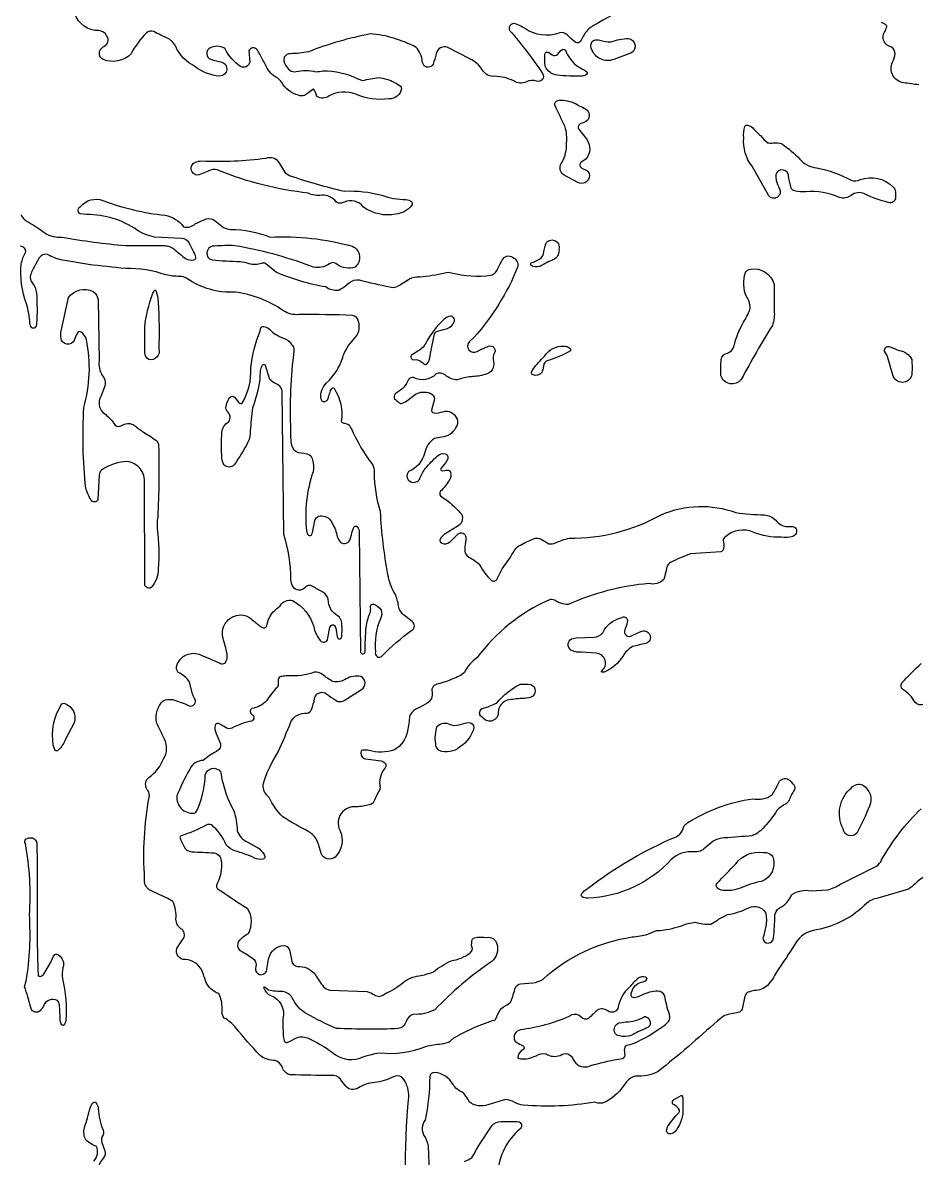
# Model space of a CAD drawing. Header units: metres. Extents: x 3.24 to 8.76, y 2.93 to 9.07.
# Drawn here: x 5.437 to 6.891, y 4.016 to 5.863 of the extents above; entities that cross this region are included whole.
import ezdxf

# ---------------------------------------------------------------- set-up
doc = ezdxf.new("R2010")
doc.units = ezdxf.units.M

msp = doc.modelspace()

# ---------------------------------------------------------------- linework, layer by layer
at = {"layer": 'Layer 1', "color": 0}
for points in [[(6.41667, 5.88538, 0.0336), (6.35992, 5.85495, 0.1106), (6.34776, 5.83891, -0.0813), (6.34249, 5.83076, -0.2896), (6.33517, 5.83184, -0.019), (6.32289, 5.84332, 0.2445), (6.31102, 5.84681, -0.2522), (6.25302, 5.85435, 0.024), (6.24124, 5.86036, 0.3478), (6.23133, 5.86034, 0.3478), (6.22906, 5.85069, -0.031), (6.2827, 5.78048, -0.3363), (6.28248, 5.77076, -0.3364), (6.27306, 5.76835, 0.1635), (6.25645, 5.76713, -0.2608), (6.23566, 5.76843, 0.1104), (6.20492, 5.776, -0.2926), (6.18468, 5.78604, 0.1646), (6.1641, 5.8043), (6.1287, 5.8229, 0.4902), (6.10962, 5.81273, -0.0213), (6.10443, 5.79558, -0.5687), (6.08865, 5.79495), (6.08681, 5.79941, 0.1819), (6.07668, 5.82305, 0.1098), (6.0019, 5.84485, 0.0475), (5.90158, 5.81577, -0.035), (5.8721, 5.8127, 0.267), (5.86215, 5.80718, 0.2648), (5.86416, 5.79424, 0.0755), (5.87125, 5.78588, 0.1976), (5.88144, 5.78379, -0.1248), (5.91361, 5.7833, 0.0296), (5.92523, 5.785, -0.1211), (5.98181, 5.77188), (5.98974, 5.76891, -0.0514), (6.01625, 5.77384, -0.1049), (6.04152, 5.766, -0.0783), (6.05145, 5.75998, -0.2318), (6.0531, 5.75623, -0.3731), (6.0327, 5.73923, -0.1279), (5.97853, 5.74669, 0.2166), (5.93511, 5.74427, -0.3207), (5.9154, 5.7432), (5.91429, 5.74674, 0.0852), (5.91063, 5.75432, 0.4321), (5.90869, 5.7546, -0.0314), (5.90017, 5.74795), (5.8953, 5.74493, -0.211), (5.88532, 5.74516, -0.1982), (5.85808, 5.76593, 0.105), (5.85151, 5.77298, -0.1814), (5.83266, 5.79257, 0.0162), (5.81865, 5.81854, 0.2829), (5.81114, 5.82236, 0.2827), (5.80435, 5.81738), (5.80602, 5.79915, -0.5159), (5.79117, 5.79185, -0.1352), (5.76612, 5.8206, 0.2596), (5.74449, 5.82316, 0.3001), (5.73636, 5.8156, 0.3002), (5.7401, 5.80516, 0.0908), (5.74941, 5.80196, 0.0371), (5.75897, 5.79938, -0.3932), (5.76884, 5.787, -0.3931), (5.7572, 5.77627, -0.1578), (5.71653, 5.79221, -0.1706), (5.68551, 5.82443, 0.1509), (5.67337, 5.83741, -0.0245), (5.6497, 5.84887, 0.229), (5.63806, 5.84695, 0.0755), (5.61288, 5.81252, -0.3026), (5.56744, 5.80332, -0.5136), (5.56435, 5.82081, -0.0636), (5.56874, 5.82459, 0.4651), (5.57367, 5.84157, 0.2603), (5.56019, 5.8503, -0.3213), (5.52134, 5.87774, 0.2015)], [(6.8951, 5.76214, -0.0148), (6.87026, 5.76557, -0.5055), (6.85228, 5.79902, 0.0437), (6.85682, 5.81305, 0.2911), (6.84689, 5.82527, -0.4784), (6.83912, 5.84757, 0.0563), (6.84292, 5.85643, 0.2515), (6.84246, 5.85868, 0.1105), (6.8343, 5.86362, -0.1343)], [(5.43324, 5.5514, 0.1797), (5.44709, 5.5382, -0.0262), (5.47262, 5.52115, 0.1617), (5.50059, 5.51428, 0.0217), (5.60375, 5.50067, -0.0066), (5.66707, 5.50052, -0.2057), (5.68455, 5.49336, 0.0148), (5.70156, 5.47975, 0.1975), (5.71496, 5.47724, 0.3773), (5.7184, 5.48175), (5.71718, 5.48583, -0.0109), (5.7087, 5.50312, 0.2756), (5.69501, 5.51213), (5.65078, 5.51442, -0.0954), (5.62286, 5.52556, 0.1596), (5.5407, 5.55092), (5.53016, 5.55212, -0.2877), (5.52671, 5.55834, -0.2878), (5.53082, 5.56416, -0.3141), (5.56693, 5.57403, 0.0658), (5.66858, 5.54994, -0.1803), (5.6984, 5.53125, 0.2584), (5.71777, 5.53625, -0.0175), (5.73489, 5.54383, -0.2432), (5.74987, 5.54104), (5.76359, 5.52997, 0.1026), (5.77501, 5.52682, -0.0954), (5.83908, 5.51447, -0.0797), (5.97332, 5.49947, -0.551), (5.97758, 5.46567, -0.2395), (5.94834, 5.46984, 0.3069), (5.938, 5.47215, -0.0266), (5.92862, 5.46709, -0.2009), (5.90379, 5.46752, 0.049), (5.78205, 5.50037, 0.0214), (5.74882, 5.4998, 0.3215), (5.7372, 5.49245, 0.3215), (5.74044, 5.47909), (5.74502, 5.47745, 0.0202), (5.79022, 5.47472, -0.0745), (5.80479, 5.47156, 0.1489), (5.82537, 5.472, -0.2103), (5.83219, 5.4716), (5.84957, 5.45717, 0.0599), (5.92969, 5.43392, 0.2103), (5.9508, 5.42829, 0.076), (5.96789, 5.43982, -0.2218), (5.98402, 5.44482, 0.0214), (6.03423, 5.43349, 0.2609), (6.04974, 5.43599), (6.06593, 5.4466, -0.1227), (6.08253, 5.44996, 0.0409), (6.1236, 5.4563, -0.1721), (6.13446, 5.45627, 0.0887), (6.19842, 5.45219, 0.2628), (6.21026, 5.46463, 0.0281), (6.2171, 5.47697, -0.492), (6.23375, 5.48147, -0.3625), (6.24206, 5.46553, -0.0858), (6.17135, 5.35136), (6.16356, 5.34425, 0.3726), (6.16289, 5.33087, 0.3726), (6.17604, 5.32829, -0.0346), (6.19268, 5.33589, -0.2979), (6.20148, 5.33623, -0.298), (6.20533, 5.3283, 0.2391), (6.20291, 5.31176, -0.4174), (6.1893, 5.29083, -0.0549), (6.16633, 5.28714, 0.0566), (6.1441, 5.28223, -0.1979), (6.12421, 5.29018, 0.27), (6.10939, 5.29173, -0.3388), (6.07257, 5.28602, 0.2024), (6.06432, 5.28268, -0.1673), (6.04527, 5.26098, 0.4184), (6.04174, 5.25123, 0.0317), (6.04942, 5.24448, 0.2329), (6.05403, 5.24395, 0.0893), (6.0641, 5.24973), (6.07575, 5.25863, -0.2213), (6.09969, 5.26057, -0.3373), (6.10672, 5.25057), (6.10191, 5.2328, 0.3723), (6.1056, 5.22821), (6.1098, 5.22815, 0.0375), (6.12411, 5.23118, -0.3511), (6.14346, 5.21793, -0.2794), (6.14094, 5.20389, -0.2612), (6.11815, 5.18894), (6.10653, 5.18689, 0.199), (6.09072, 5.16236, -0.233), (6.06449, 5.13286, 0.3497), (6.0638, 5.11958, 0.3497), (6.07659, 5.11594, 0.235), (6.08266, 5.12114, -0.0623), (6.09184, 5.13805, -0.0276), (6.11154, 5.15841, -0.2276), (6.12435, 5.16175, -0.4602), (6.1273, 5.15124, -0.0515), (6.11697, 5.13783, 0.3902), (6.11703, 5.13557, 0.2252), (6.12041, 5.13432), (6.12333, 5.13484, -0.07), (6.12783, 5.13542, -0.3128), (6.13279, 5.13206, -0.246), (6.13078, 5.11831, -0.0404), (6.11671, 5.10073, 0.3663), (6.11674, 5.09327, 0.0751), (6.12537, 5.08731, -0.0462), (6.15102, 5.06322, -0.3983), (6.14343, 5.04332), (6.12274, 5.03042, 0.1244), (6.11576, 5.02255, 0.3283), (6.11644, 5.01827, 0.329), (6.12852, 5.01619), (6.13305, 5.01915), (6.14547, 5.03183, -0.277), (6.15321, 5.03285, -0.2768), (6.15774, 5.0265), (6.15764, 5.02177, 0.0286), (6.156, 5.00702, 0.2766), (6.16253, 4.99341, -0.0996), (6.18018, 4.9812, 0.0811), (6.19916, 4.95597, 0.4213), (6.20822, 4.95713, -0.02), (6.21711, 4.97464, 0.0254), (6.23767, 5.00579, -0.1559), (6.2469, 5.01332, -0.0286), (6.2669, 5.02302, -0.252), (6.2813, 5.02246), (6.29314, 5.01552, 0.1805), (6.30356, 5.01683, -0.0683), (6.32616, 5.02434, 0.1307), (6.47594, 5.0626, -0.1915), (6.59729, 5.06623, 0.0298), (6.64358, 5.06245, -0.1805), (6.66214, 5.05388, 0.2442), (6.682, 5.04342, -0.1013), (6.69252, 5.04268, -0.2698), (6.69545, 5.03966, -0.4228), (6.6898, 5.02731, -0.0896), (6.67125, 5.02591, -0.0968), (6.62559, 5.03422, 0.2927), (6.58039, 5.0269, 0.2047), (6.57644, 5.02017), (6.57745, 5.01609, -0.1161), (6.57657, 5.00542, -0.2677), (6.57292, 5.00214), (6.52338, 4.99918, 0.0304), (6.49108, 4.98508, 0.1862), (6.48495, 4.97764), (6.48405, 4.97197), (6.48007, 4.95699, -0.2636), (6.45562, 4.95077, 0.0831), (6.32422, 4.91651, -0.1447), (6.30206, 4.92375, 0.1913), (6.29281, 4.92381, 0.1279), (6.17611, 4.83012, 0.1266), (6.15543, 4.80601, -0.1067), (6.13656, 4.79571, -0.061), (6.11264, 4.78758, 0.1475), (6.10473, 4.78309, 0.2578), (6.10276, 4.7741, -0.3282), (6.09472, 4.75624, -0.0343), (6.07945, 4.74773, 0.1969), (6.0663, 4.73514, -0.0285), (6.06288, 4.71076, -0.2212), (6.04158, 4.68, -0.1467), (6.00008, 4.67891, 0.0675), (5.98975, 4.67948, 0.2899), (5.98766, 4.67792, 0.4927), (5.99427, 4.66562), (6.0197, 4.66209, -0.1923), (6.02688, 4.6581, -0.2887), (6.02656, 4.65105, 0.2049), (6.01764, 4.62315, -0.1087), (6.01767, 4.61534, 0.0343), (6.00796, 4.59592, -0.2257), (6.00081, 4.59035, -0.0254), (5.97946, 4.58723, 0.2758), (5.95475, 4.57634, 0.2759), (5.95261, 4.54941, -0.3273), (5.94509, 4.50559, -0.5148), (5.92225, 4.51136, 0.0381), (5.91547, 4.53289, 0.1203), (5.9023, 4.54693, -0.0213), (5.85999, 4.57093, -0.083), (5.83756, 4.60269, -0.2389), (5.82771, 4.62359, -0.0741), (5.85228, 4.67664, 0.0129), (5.87299, 4.72548, -0.3236), (5.89927, 4.73952, 0.2098), (5.90665, 4.74551, 0.0382), (5.91165, 4.76355, -0.2714), (5.91947, 4.77302, -0.2715), (5.93156, 4.77082, 0.0186), (5.94513, 4.76132), (5.94969, 4.75902, 0.1662), (5.9599, 4.76054), (5.98785, 4.77853, 0.2827), (5.99373, 4.78926, 0.2827), (5.9868, 4.79936, 0.1727), (5.96279, 4.79561, -0.2104), (5.94125, 4.79123, -0.0453), (5.92467, 4.80243, 0.211), (5.91075, 4.80625, -0.107), (5.86875, 4.80066, 0.0216), (5.85741, 4.79937, 0.2886), (5.85208, 4.79466, -0.1463), (5.85121, 4.78217, 0.0561), (5.83386, 4.76023, -0.1916), (5.80918, 4.74761, 0.5189), (5.80995, 4.73727, -0.2689), (5.81274, 4.73198, -0.2687), (5.80953, 4.72695, 0.0908), (5.77708, 4.71528, -0.1884), (5.76797, 4.7152), (5.76417, 4.71783), (5.75506, 4.72289, 0.4255), (5.74957, 4.71964, 0.1634), (5.7513, 4.70658), (5.75749, 4.69279, -0.3276), (5.75578, 4.68048), (5.75168, 4.67759, 0.049), (5.73036, 4.66274, 0.3005), (5.70838, 4.6486, 0.0357), (5.68736, 4.60516, 0.4665), (5.71509, 4.57705, 0.2048), (5.72055, 4.58193, 0.0803), (5.73346, 4.6346, -0.2957), (5.74045, 4.64831, -0.2957), (5.75582, 4.64753, -0.1718), (5.75937, 4.64007, 0.0856), (5.78006, 4.58081, -0.0649), (5.78573, 4.54891, 0.2299), (5.80294, 4.53012, 0.0191), (5.81865, 4.52137, -0.0633), (5.82964, 4.50999), (5.83087, 4.50648, -0.3681), (5.82744, 4.50214, -0.1573), (5.81376, 4.50411, 0.0351), (5.78184, 4.51578, -0.1382), (5.7679, 4.52567, 0.101), (5.74414, 4.55797, 0.2255), (5.73501, 4.55762, -0.0549), (5.69426, 4.54033, 0.4576), (5.69269, 4.53652, 0.016), (5.69854, 4.52313, 0.2816), (5.71132, 4.51421, -0.0064), (5.74788, 4.51249, -0.375), (5.75941, 4.49972, -0.1532), (5.75241, 4.4613, 0.2621), (5.75262, 4.45534, 0.0982), (5.76027, 4.45005, 0.0234), (5.80194, 4.42271, -0.2646), (5.80341, 4.38058, 0.0762), (5.78855, 4.36923, 0.3784), (5.78999, 4.35373), (5.79451, 4.35123, -0.0536), (5.81303, 4.33891, -0.2546), (5.81593, 4.32738, 0.3505), (5.81904, 4.31598, 0.3505), (5.83085, 4.31651, 0.1601), (5.83412, 4.32414, -0.0195), (5.83709, 4.34127, -0.305), (5.86108, 4.36194, -0.321), (5.87078, 4.35472, 0.0163), (5.87504, 4.33379, 0.2857), (5.88758, 4.3274, -0.2344), (5.91282, 4.31418, 0.0189), (5.92594, 4.29472, 0.1695), (5.93628, 4.28916), (5.9964, 4.28665, -0.0876), (6.00911, 4.28164, 0.12), (6.01701, 4.27901, 0.0827), (6.02775, 4.28403, 0.069), (6.05561, 4.30152, -0.1476), (6.08134, 4.31216, 0.0539), (6.1051, 4.31914, -0.0598), (6.13399, 4.33689, 0.1241), (6.16461, 4.34957, 0.2066), (6.16852, 4.35628), (6.16748, 4.36034, -0.1168), (6.16833, 4.37102, -0.2672), (6.172, 4.37435, -0.0742), (6.19193, 4.37489, -0.4006), (6.2082, 4.36472, -0.2993), (6.19993, 4.33544, 0.0542), (6.10729, 4.25731, -0.1408), (6.07241, 4.24975, 0.2316), (6.06056, 4.238, -0.2718), (6.04787, 4.22646, -0.0218), (5.9471, 4.22687, -0.0267), (5.8992, 4.25032, -0.1551), (5.87522, 4.27666, 0.2029), (5.86062, 4.28673, -0.0614), (5.83638, 4.28911), (5.83119, 4.29341, 0.1973), (5.82926, 4.2941, 0.4638), (5.82863, 4.29329, 0.2068), (5.83965, 4.28045, -0.402), (5.85981, 4.24251, 0.0166), (5.8608, 4.21143), (5.86199, 4.20714, 0.3555), (5.86694, 4.20398), (5.87056, 4.20527, -0.0385), (5.88504, 4.21249, -0.1818), (5.90443, 4.20937, -0.0526), (5.94563, 4.184, 0.2607), (5.98899, 4.18009, -0.0274), (6.01657, 4.18726, 0.1283), (6.09256, 4.19766, -0.0269), (6.1183, 4.20184, 0.1359), (6.13282, 4.20639), (6.13837, 4.21124, -0.0568), (6.20561, 4.24105), (6.2058, 4.24128), (6.21096, 4.25206, -0.167), (6.22287, 4.26421, 0.1274), (6.23097, 4.27028, 0.0247), (6.23843, 4.2935, -0.2276), (6.24652, 4.29947), (6.26669, 4.30111, 0.1321), (6.28367, 4.30715, -0.1489), (6.42848, 4.37558, 0.0472), (6.45405, 4.38005), (6.46833, 4.38589, 0.0649), (6.50855, 4.39374, -0.0773), (6.53135, 4.39963, 0.0875), (6.55636, 4.39649, 0.0489), (6.56732, 4.40308, -0.0553), (6.5839, 4.41199, 0.0672), (6.61826, 4.42304, -0.3921), (6.64537, 4.41558, -0.119), (6.64587, 4.39318, -0.057), (6.64127, 4.37386, 0.4086), (6.65012, 4.36568, 0.4086), (6.65846, 4.37437, 0.0322), (6.66069, 4.40938, -0.2523), (6.66826, 4.42315, 0.1889), (6.68812, 4.44415, -0.2141), (6.71994, 4.45071), (6.74655, 4.45232, 0.0848), (6.76755, 4.46159), (6.82642, 4.49094, 0.1299), (6.83458, 4.50102, -0.0749), (6.89879, 4.58417, -0.049)], [(6.06923, 3.8587, -0.0557), (6.06485, 4.1155, 0.1577), (6.057, 4.14348), (6.05354, 4.14741, 0.2679), (6.03989, 4.14812, -0.0826), (6.00951, 4.1386, 0.1236), (5.98283, 4.13018, -0.3842), (5.96237, 4.13271, -0.0183), (5.95387, 4.14405, 0.2286), (5.9389, 4.15037, -0.0116), (5.87205, 4.15151, -0.2781), (5.85917, 4.16312, 0.2305), (5.84764, 4.17476, -0.1745), (5.82275, 4.18275, -0.0136), (5.78295, 4.22827, 0.1031), (5.76436, 4.24374, -0.1632), (5.76097, 4.25479, 0.1367), (5.75582, 4.28344, -0.2173), (5.73405, 4.30405, 0.05), (5.72606, 4.32501, 0.2589), (5.6973, 4.3391, -0.5049), (5.68898, 4.35967), (5.69655, 4.37099, 0.3955), (5.69643, 4.38761, -0.2758), (5.68593, 4.40479, 0.126), (5.68096, 4.43335), (5.67285, 4.43817), (5.64255, 4.4525, -0.3019), (5.63499, 4.47051, -0.0607), (5.64218, 4.60304, 0.2312), (5.64063, 4.61325, -0.3083), (5.63842, 4.63177), (5.64199, 4.63532, 0.1536), (5.66565, 4.66551, 0.2717), (5.66732, 4.69745, -0.0112), (5.65416, 4.72463, -0.2383), (5.66532, 4.76007, -0.1446), (5.68064, 4.76188, -0.0324), (5.70512, 4.75302, 0.3188), (5.71435, 4.75267, 0.3187), (5.71773, 4.76126, -0.0429), (5.71277, 4.77068), (5.70795, 4.7906, 0.1399), (5.68948, 4.80611, -0.1882), (5.6868, 4.81461, -0.4517), (5.72357, 4.83562, -0.0064), (5.75779, 4.82114, 0.2919), (5.76583, 4.8213, 0.2209), (5.76913, 4.83611, 0.0159), (5.76261, 4.86193, -0.5314), (5.7955, 4.89947, -0.1249), (5.812, 4.89022, 0.0303), (5.82568, 4.87945, 0.4725), (5.83374, 4.88192, -0.126), (5.84406, 4.90442, 0.0171), (5.85538, 4.91467, -0.3069), (5.87582, 4.92303, -0.2022), (5.91014, 4.88058, 0.1163), (5.91974, 4.85952, 0.2818), (5.92592, 4.85527, 0.2818), (5.93251, 4.85884), (5.93663, 4.87944), (5.93864, 4.88261, -0.2733), (5.9425, 4.88352, -0.2735), (5.94516, 4.88057, -0.0443), (5.94681, 4.87458), (5.9485, 4.86417, 0.3459), (5.95113, 4.86055, 0.346), (5.95528, 4.86226, 0.0831), (5.95528, 4.88951, 0.1615), (5.9502, 4.89755, -0.2836), (5.93374, 4.92502, 0.2106), (5.92522, 4.93665, -0.0249), (5.90891, 4.94604, 0.354), (5.89575, 4.94391, -0.4835), (5.87657, 4.94535, -0.1234), (5.87306, 4.95743, 0.0726), (5.86159, 5.03054), (5.85891, 5.26207, 0.1703), (5.85503, 5.27158, 0.0684), (5.84705, 5.27645, -0.0855), (5.83899, 5.28257), (5.83152, 5.30552, 0.5194), (5.82644, 5.3055, 0.1441), (5.82315, 5.29677, 0.0168), (5.8223, 5.28231, -0.0642), (5.81034, 5.23636, 0.0156), (5.80699, 5.19928, -0.123), (5.80306, 5.18081, -0.029), (5.78082, 5.14388, -0.4413), (5.76435, 5.1439, -0.1463), (5.76067, 5.15467, -0.0247), (5.76076, 5.19677, -0.2634), (5.77158, 5.21341, 0.4137), (5.7686, 5.23192, -0.2383), (5.76818, 5.24147, -0.0347), (5.772, 5.25125, -0.1035), (5.77414, 5.25408, -0.4056), (5.78149, 5.2538), (5.78602, 5.24787, 0.1209), (5.7913, 5.24351, 0.334), (5.79396, 5.24403, 0.1373), (5.80807, 5.30173, -0.0706), (5.8231, 5.36177), (5.82431, 5.36687, -0.3498), (5.82843, 5.36916, -0.1371), (5.83831, 5.36453, 0.1396), (5.86104, 5.35009, -0.1644), (5.87428, 5.33985, -0.1897), (5.87798, 5.33051, 0.0417), (5.87259, 5.19978, 0.0731), (5.87416, 5.17567, 0.267), (5.88477, 5.16413, -0.0551), (5.90338, 5.1601, -0.2081), (5.90826, 5.1519, -0.1118), (5.90909, 5.13262, 0.1077), (5.89846, 5.03645, 0.1674), (5.90147, 5.02952, 0.5529), (5.90719, 5.03131, 0.045), (5.90883, 5.03669, -0.0327), (5.91113, 5.04732, -0.3059), (5.91805, 5.06017, -0.3163), (5.93739, 5.05341, -0.0844), (5.94714, 5.03267, 0.0854), (5.95158, 5.02046, 0.2801), (5.96057, 5.01571, 0.2801), (5.96892, 5.0215), (5.97153, 5.02991, -0.0647), (5.97588, 5.043, -0.5096), (5.98106, 5.04297, -0.1465), (5.98436, 5.03426), (5.98643, 4.83902, 0.3568), (5.9904, 4.8364, 0.3569), (5.99375, 4.83978, -0.0099), (5.99541, 4.87976, -0.0619), (6.0017, 4.90201, 0.1302), (6.00268, 4.91173, -0.522), (6.00784, 4.91739, -0.1773), (6.01994, 4.90716, -0.2097), (6.01883, 4.8933, 0.1255), (6.01056, 4.8393, 0.3272), (6.01322, 4.832, 0.3271), (6.02098, 4.83233, -0.0489), (6.0701, 4.87457, 0.5208), (6.07044, 4.88878), (6.05792, 4.8985, -0.2043), (6.04835, 4.91438, 0.0613), (6.04266, 4.93374, -0.0957), (6.03083, 4.96558, -0.0313), (6.01884, 5.06773, -0.0766), (6.00917, 5.13122, 0.1184), (6.00615, 5.14434, -0.0572), (5.97148, 5.20295, 0.1697), (5.96473, 5.21012), (5.96108, 5.21086, -0.0979), (5.95633, 5.21264, -0.2994), (5.95557, 5.21426, 0.1801), (5.94396, 5.26789, 0.3679), (5.94075, 5.26861, 0.186), (5.93688, 5.26414, -0.0358), (5.93412, 5.25547, -0.0297), (5.9318, 5.24856, -0.3091), (5.92618, 5.24648, -0.3092), (5.92219, 5.25097, -0.2445), (5.93122, 5.27721, 0.13), (5.9575, 5.3187, -0.1287), (5.97501, 5.34787, 0.2972), (5.98305, 5.37721, 0.3139), (5.97328, 5.38692, 0.0123), (5.88615, 5.38817, -0.1578), (5.86124, 5.39417, 0.1249), (5.7821, 5.42471, -0.1658), (5.70376, 5.44723, 0.1539), (5.69189, 5.45051, -0.0621), (5.66973, 5.45275, 0.0943), (5.60393, 5.46311, 0.0051), (5.54385, 5.46954), (5.50159, 5.47673, -0.0826), (5.47702, 5.48608, 0.3349), (5.46341, 5.48052), (5.45758, 5.46986, 0.042), (5.44923, 5.45277, 0.2363), (5.45205, 5.44007, -0.1306), (5.45888, 5.42325, -0.0314), (5.45915, 5.37393, -0.1784), (5.45609, 5.3669, -0.3893), (5.45129, 5.3669, -0.1792), (5.44823, 5.37394, 0.0658), (5.44252, 5.40581, -0.1152), (5.43421, 5.47067, -0.086), (5.44127, 5.48947, 0.4726), (5.43239, 5.49938, 0.0504)], [(6.9035, 4.75435, -0.353), (6.8888, 4.75772), (6.88555, 4.76289, 0.0753), (6.8739, 4.77514), (6.86918, 4.77848, -0.406), (6.86729, 4.789, -0.023), (6.89918, 4.82047, -0.0946)], [(6.90893, 4.47526, 0.1127), (6.88844, 4.46165, -0.0316), (6.87837, 4.45341), (6.82849, 4.43865, 0.1589), (6.81057, 4.4307, -0.1502), (6.72879, 4.38707, 0.2408), (6.6936, 4.36447, -0.02), (6.6633, 4.31854, -0.0615), (6.64868, 4.29662, -0.1678), (6.62773, 4.28827, 0.0436), (6.6174, 4.28575, 0.185), (6.61184, 4.27953), (6.6076, 4.2584, -0.2385), (6.60098, 4.2527, 0.0213), (6.57888, 4.24791), (6.56723, 4.23924, -0.0188), (6.47065, 4.15674, -0.1401), (6.43379, 4.14936, 0.154), (6.41743, 4.13782, -0.1265), (6.38691, 4.10812, -0.2486), (6.36783, 4.10679, -0.0648), (6.25112, 4.10214, -0.1037), (6.23735, 4.10653, 0.1286), (6.22247, 4.11103), (6.19375, 4.10252, -0.2566), (6.16322, 4.10742), (6.16095, 4.11201, 0.1014), (6.15173, 4.12313, -0.1509), (6.13694, 4.13552, 0.2536), (6.10697, 4.15515, 0.3858), (6.09897, 4.14842, -0.0524), (6.0915, 4.07747, 0.3068), (6.08959, 4.05262, -0.1263), (6.09633, 4.03577), (6.09814, 3.99217, 0.1546)], [(5.55248, 4.01099, 0.3113), (5.55629, 4.03504, -0.0835), (5.5391, 4.04529, -0.1845), (5.53719, 4.06546, 0.0082), (5.54658, 4.09778, -0.1699), (5.55168, 4.10635, -0.4194), (5.55568, 4.1059, -0.1413), (5.55956, 4.0963, 0.0913), (5.56727, 4.061, -0.1769), (5.56757, 4.05362, 0.2619), (5.56521, 4.04118), (5.57037, 4.02774, -0.2576), (5.56804, 4.01627, 0.1935), (5.55985, 3.99712, -0.0689)], [(6.15587, 4.01046, 0.0279), (6.16732, 4.01634, -0.0211), (6.20024, 4.06821, -0.2486), (6.21539, 4.07516), (6.23067, 4.0752, -0.0909), (6.24477, 4.07461, -0.2681), (6.24852, 4.06892, -0.2682), (6.24546, 4.06283, 0.2028), (6.20974, 3.99252, -0.161)]]:
    msp.add_lwpolyline(points, format="xyb", dxfattribs=at)
for points in [[(6.40129, 5.8046, -0.4323), (6.36362, 5.81807, -0.305), (6.3638, 5.83313), (6.36658, 5.83477, -0.1482), (6.3759, 5.83491, 0.0865), (6.39439, 5.83186, -0.0975), (6.42245, 5.83736, -0.3109), (6.43299, 5.82756, -0.3109), (6.42759, 5.81421), (6.40129, 5.8046)], [(6.3065, 5.77772, -0.2611), (6.28688, 5.79238), (6.28634, 5.79835, -0.0267), (6.28622, 5.81034, -0.3006), (6.28808, 5.81471, -0.3004), (6.29282, 5.81473), (6.29812, 5.81091, 0.3487), (6.30728, 5.81208), (6.31217, 5.81782, -0.4656), (6.31978, 5.81846, 0.0918), (6.33525, 5.79521, 0.0232), (6.35195, 5.78545), (6.35468, 5.78307, -0.4352), (6.3543, 5.77877, -0.1396), (6.34646, 5.77636, -0.0355), (6.3065, 5.77772)], [(6.32162, 5.6679, 0.1146), (6.3192, 5.69372, 0.0054), (6.30298, 5.72818, -0.4715), (6.30757, 5.73652, -0.0855), (6.31631, 5.73733, -0.1118), (6.34203, 5.72823, -0.0222), (6.35312, 5.7228, -0.4948), (6.35505, 5.70387, -0.0491), (6.3466, 5.69961, 0.4359), (6.34094, 5.69061), (6.35502, 5.6729, -0.3412), (6.35304, 5.64137), (6.34568, 5.6361, 0.2687), (6.34353, 5.63113, 0.2687), (6.34676, 5.6268), (6.35466, 5.623, -0.3203), (6.35842, 5.61153, -0.5017), (6.34006, 5.60336), (6.31804, 5.61512), (6.31398, 5.61798, -0.3363), (6.31447, 5.63609, 0.1378), (6.32162, 5.6679)], [(6.62361, 5.62982, -0.1876), (6.61019, 5.67607, -0.1107), (6.612, 5.6944, -0.3591), (6.61611, 5.6967, -0.1562), (6.62477, 5.69208, 0.0314), (6.63713, 5.67955, 0.0689), (6.64936, 5.66796, 0.0857), (6.6579, 5.66767, -0.1263), (6.67244, 5.66587, -0.0521), (6.7013, 5.64137, 0.1821), (6.7288, 5.62701, -0.0811), (6.78482, 5.60682, 0.189), (6.7997, 5.60792, -0.2956), (6.85282, 5.59622, -0.2193), (6.85704, 5.58798, -0.0336), (6.857, 5.57905, -0.2724), (6.85349, 5.57151, -0.2725), (6.8452, 5.57092, -0.0706), (6.80664, 5.58473, 0.2899), (6.78493, 5.58226, -0.2396), (6.76624, 5.57868, 0.1201), (6.71118, 5.5883, -0.085), (6.69256, 5.58972, -0.2152), (6.68711, 5.59452), (6.68372, 5.60977), (6.68291, 5.61571, 0.3975), (6.67067, 5.62356, 0.3974), (6.66212, 5.61181), (6.66277, 5.60711, 0.0176), (6.66811, 5.59301, -0.3968), (6.66483, 5.57924, -0.3968), (6.65089, 5.58168), (6.62361, 5.62982)], [(5.96003, 5.5892, -0.0758), (6.02105, 5.58266, 0.0891), (6.06021, 5.57536, -0.1783), (6.06919, 5.57223, -0.3318), (6.06958, 5.56582, -0.2071), (6.04359, 5.55158, -0.2083), (5.99083, 5.56337, 0.3466), (5.95968, 5.57142), (5.95523, 5.56964, -0.2335), (5.9465, 5.57184, 0.2518), (5.92315, 5.58245, -0.1699), (5.90098, 5.58609, -0.0692), (5.75667, 5.62227, 0.2405), (5.74231, 5.62331, -0.0277), (5.72121, 5.61493, -0.3476), (5.71088, 5.62395, -0.3476), (5.71728, 5.63609, -0.1008), (5.72815, 5.63826, 0.0419), (5.83288, 5.6428, -0.3787), (5.85323, 5.63593), (5.86355, 5.61916), (5.87205, 5.61433, 0.0297), (5.96003, 5.5892)], [(6.30227, 5.47859, 0.0322), (6.2782, 5.4665, -0.2307), (6.26382, 5.46851, -0.2683), (6.26334, 5.4713, -0.2688), (6.26553, 5.4731, 0.0639), (6.27435, 5.47688, 0.2356), (6.28397, 5.48692, -0.0317), (6.28783, 5.50369, -0.3815), (6.30254, 5.50889, -0.3815), (6.30936, 5.49485, -0.2753), (6.30227, 5.47859)], [(6.65666, 5.37044, 0.0171), (6.60614, 5.28279, -0.2816), (6.58754, 5.27587, -0.2817), (6.57292, 5.28929, -0.0201), (6.57335, 5.31512, -0.3135), (6.58349, 5.32579, 0.2844), (6.59405, 5.33642, -0.0753), (6.60996, 5.37618, 0.0327), (6.62019, 5.39606, 0.2061), (6.615, 5.41689, -0.1934), (6.61307, 5.45703, -0.2371), (6.62095, 5.46242, -0.3901), (6.65956, 5.43732, -0.015), (6.65961, 5.39625, -0.1098), (6.65666, 5.37044)], [(5.53606, 5.23696, 0.1186), (5.54041, 5.34745, 0.1672), (5.53155, 5.35977, 0.3352), (5.52634, 5.35962, 0.0517), (5.52141, 5.34947, -0.3149), (5.51181, 5.34029, -0.315), (5.49989, 5.34617, -0.1096), (5.49864, 5.35921), (5.511, 5.41588, -0.3706), (5.55136, 5.42589, -0.232), (5.5591, 5.41221), (5.56073, 5.3123, 0.1526), (5.56551, 5.2902, -0.2239), (5.57063, 5.2737), (5.56343, 5.25519, 0.3285), (5.56714, 5.22887, -0.0786), (5.58306, 5.21375, 0.2854), (5.59294, 5.20623, 0.0631), (5.59993, 5.20897, -0.3016), (5.61814, 5.20794, 0.0218), (5.63236, 5.19756, -0.0101), (5.65327, 5.1839, -0.2016), (5.65773, 5.17517, -0.0193), (5.6562, 5.05857, 0.0581), (5.65534, 5.03982, -0.0519), (5.65704, 4.97447, -0.1956), (5.64571, 4.94416, -0.3022), (5.63797, 4.94454, -0.3022), (5.63534, 4.95182), (5.63462, 5.11377, 0.3993), (5.60736, 5.14937, 0.1418), (5.56488, 5.13522, 0.2013), (5.56085, 5.1276), (5.55897, 5.08729, -0.2859), (5.55391, 5.08336, -0.286), (5.54815, 5.08618, -0.0675), (5.53909, 5.10608, -0.0413), (5.53606, 5.23696)], [(5.6561, 5.41821, -0.0316), (5.65814, 5.34102), (5.65809, 5.33247, -0.2717), (5.65505, 5.31908, -0.2716), (5.64189, 5.3152, -0.2619), (5.63525, 5.32635, -0.0114), (5.63528, 5.36778, -0.0649), (5.648, 5.42159, -0.1287), (5.65116, 5.42752, -0.4896), (5.65332, 5.42734), (5.6561, 5.41821)], [(6.10039, 5.32517), (6.10689, 5.357, -0.2193), (6.11167, 5.36158), (6.12807, 5.36548, 0.2138), (6.13935, 5.37794, 0.472), (6.13275, 5.38568, 0.1687), (6.12268, 5.38087, 0.0901), (6.09258, 5.3417, -0.1504), (6.078, 5.32792), (6.06936, 5.32251, 0.2845), (6.06855, 5.31774, 0.2845), (6.07246, 5.31489), (6.07668, 5.31499, -0.1604), (6.08639, 5.31069, 0.0988), (6.09221, 5.307, 0.3246), (6.09444, 5.30758, 0.1418), (6.10039, 5.32517)], [(6.28633, 5.32138, -0.2686), (6.31683, 5.33691, -0.2424), (6.32775, 5.33305, -0.4499), (6.32721, 5.32865, -0.0489), (6.29402, 5.31434, 0.3184), (6.28497, 5.3078), (6.28288, 5.29862), (6.2808, 5.29323, -0.321), (6.26712, 5.29025, -0.409), (6.26486, 5.295), (6.26693, 5.29871, -0.0433), (6.28633, 5.32138)], [(6.84331, 5.32167), (6.83902, 5.32871, -0.3052), (6.84232, 5.33556, -0.3053), (6.84991, 5.33508, -0.0288), (6.86287, 5.32967, -0.2727), (6.88357, 5.31512, -0.0371), (6.88385, 5.29387, -0.3688), (6.87112, 5.27812, -0.3688), (6.85357, 5.28822), (6.84331, 5.32167)], [(6.45082, 4.85309, 0.0213), (6.42893, 4.84798, 0.1306), (6.4137, 4.83277, -0.1563), (6.38278, 4.80671, -0.1804), (6.37887, 4.80662, -0.542), (6.37847, 4.8082, 0.3173), (6.38459, 4.82577, 0.3173), (6.37008, 4.83742), (6.34543, 4.8388, -0.0929), (6.33139, 4.84104, -0.5499), (6.32758, 4.85927, -0.1288), (6.33758, 4.86222), (6.3667, 4.86357, 0.2356), (6.38058, 4.87054, -0.2226), (6.41001, 4.89484), (6.41418, 4.89642, -0.4478), (6.42081, 4.88927), (6.41987, 4.88456), (6.41657, 4.87562, 0.3409), (6.41886, 4.86626, 0.341), (6.4285, 4.8661), (6.44246, 4.87251, -0.4396), (6.45722, 4.86735, -0.4395), (6.45082, 4.85309)], [(6.20874, 4.75711, -0.0933), (6.246, 4.78694, -0.0664), (6.26344, 4.78623, -0.322), (6.27081, 4.77618, -0.322), (6.26362, 4.76598, -0.0857), (6.24954, 4.76365, 0.0372), (6.22506, 4.76066, 0.2373), (6.2115, 4.74747), (6.21043, 4.74188, -0.3346), (6.2019, 4.72763, -0.3347), (6.18585, 4.7319), (6.18157, 4.73518, -0.4368), (6.18497, 4.74757, 0.0719), (6.20874, 4.75711)], [(5.48633, 4.6877, -0.1827), (5.49929, 4.75358, -0.3068), (5.50507, 4.75567, -0.4071), (5.52005, 4.72391), (5.5062, 4.69729, -0.1109), (5.49485, 4.6802, -0.3595), (5.4896, 4.679), (5.48633, 4.6877)], [(6.11447, 4.679, -0.2587), (6.10875, 4.69014, -0.1178), (6.11119, 4.71861, -0.3425), (6.13244, 4.72127, 0.1704), (6.14699, 4.72083, -0.054), (6.16236, 4.72468, -0.4001), (6.1709, 4.7167, -0.1937), (6.14804, 4.68472, -0.2789), (6.11447, 4.679)], [(6.62486, 4.60058, 0.2099), (6.65637, 4.60674, 0.0194), (6.66615, 4.62482, -0.3937), (6.68145, 4.63314, -0.0774), (6.69202, 4.62246, -0.2746), (6.69249, 4.61541, 0.0313), (6.68284, 4.59614, -0.1014), (6.67587, 4.59045, 0.0662), (6.66372, 4.58127, -0.0718), (6.64398, 4.55537, -0.1359), (6.62387, 4.54032, -0.0057), (6.57883, 4.53668, 0.1159), (6.56056, 4.53139), (6.54715, 4.52044, -0.2059), (6.5295, 4.51393, 0.221), (6.49226, 4.50173, -0.2004), (6.3564, 4.43859, -0.1716), (6.34679, 4.44125, -0.3733), (6.34631, 4.44562, -0.114), (6.35578, 4.45424, -0.0654), (6.50003, 4.53872, 0.2573), (6.5126, 4.55596), (6.51937, 4.56169, -0.1078), (6.62486, 4.60058)], [(6.78539, 4.61841, -0.3119), (6.80353, 4.62304, -0.3797), (6.81459, 4.58822, -0.031), (6.79418, 4.54472, -0.3053), (6.78079, 4.54052, -0.3053), (6.77187, 4.55134, -0.3507), (6.78539, 4.61841)], [(5.44747, 4.41169, 0.0648), (5.44089, 4.5275, -0.3153), (5.44129, 4.53493, -0.1564), (5.4527, 4.53679, -0.2993), (5.45938, 4.5276, -0.0078), (5.46002, 4.43982, 0.0121), (5.46147, 4.31401, 0.394), (5.46499, 4.31154, 0.2148), (5.47103, 4.31536), (5.48249, 4.33448), (5.48677, 4.34438), (5.48898, 4.34691, -0.3122), (5.495, 4.3462, -0.3414), (5.50208, 4.32564, 0.0966), (5.50103, 4.30794, -0.0843), (5.50646, 4.23951, -0.1747), (5.50351, 4.23234, -0.4314), (5.50038, 4.23254, -0.1563), (5.4976, 4.23948, 0.0131), (5.4963, 4.26508, 0.1703), (5.49297, 4.27232, 0.4561), (5.47018, 4.26284, -0.0566), (5.46661, 4.25736, -0.5415), (5.45108, 4.25747), (5.44919, 4.26223, 0.0201), (5.43964, 4.29452), (5.44234, 4.30437, 0.0571), (5.44747, 4.41169)], [(6.59715, 4.49448, -0.2878), (6.64162, 4.51297, -0.3506), (6.65789, 4.50456, -0.4032), (6.63902, 4.46603, 0.0539), (6.60415, 4.45501, -0.0978), (6.58073, 4.45109, -0.2141), (6.56665, 4.45576, -0.3718), (6.56681, 4.46326, -0.0076), (6.59715, 4.49448)], [(6.47225, 4.22603, 0.0856), (6.48827, 4.23887, 0.2287), (6.4892, 4.24952, -0.0466), (6.48169, 4.27989, 0.2738), (6.47034, 4.28742, 0.1158), (6.44438, 4.28111, -0.0725), (6.43389, 4.27698, -0.2396), (6.42731, 4.27885, -0.2496), (6.42765, 4.28525, -0.2781), (6.44325, 4.30227, 0.261), (6.45302, 4.30791), (6.45052, 4.30999, 0.3009), (6.43737, 4.3078, 0.0406), (6.42373, 4.2932, 0.1835), (6.40598, 4.26177, -0.4862), (6.39086, 4.25402, 0.2637), (6.37334, 4.25768, 0.0184), (6.35786, 4.24331, -0.3939), (6.34529, 4.24539, 0.289), (6.33029, 4.24881), (6.32519, 4.24596, -0.0713), (6.24655, 4.22447, 0.4775), (6.23728, 4.20682, 0.1275), (6.2385, 4.20545, 0.0214), (6.2477, 4.19989), (6.25144, 4.19796, -0.4525), (6.25191, 4.19289, 0.3062), (6.24243, 4.1786), (6.247, 4.17722, 0.1265), (6.27222, 4.18223, -0.2175), (6.28841, 4.18544, 0.242), (6.3112, 4.1829, -0.5272), (6.3327, 4.17617, 0.3564), (6.35607, 4.16455, -0.0313), (6.39925, 4.17572, 0.0275), (6.41295, 4.17773, 0.3819), (6.41672, 4.18633, -0.1121), (6.41685, 4.19615, -0.2577), (6.4199, 4.19948), (6.42536, 4.20057, 0.069), (6.47225, 4.22603)], [(6.41807, 4.23737, 0.1334), (6.44865, 4.24615, -0.2318), (6.45454, 4.24328, -0.2747), (6.45789, 4.23425, -0.2745), (6.45157, 4.22699, 0.0459), (6.42707, 4.21535, -0.1349), (6.40765, 4.21473, -0.2838), (6.40009, 4.22007, -0.4164), (6.40729, 4.23569), (6.41807, 4.23737)], [(6.49751, 4.05808, -0.1865), (6.48955, 4.05533, -0.5208), (6.48496, 4.06242, -0.0614), (6.48675, 4.06783, -0.0522), (6.5047, 4.08956, 0.2599), (6.50544, 4.0936, 0.1822), (6.49564, 4.10291, -0.4821), (6.49645, 4.11094), (6.50056, 4.1133), (6.50843, 4.11768, -0.4419), (6.51007, 4.11702, -0.1112), (6.51087, 4.11116), (6.51123, 4.09259, -0.1678), (6.49751, 4.05808)]]:
    msp.add_lwpolyline(points, format="xyb", close=True, dxfattribs=at)

doc.saveas('drawing.dxf')
